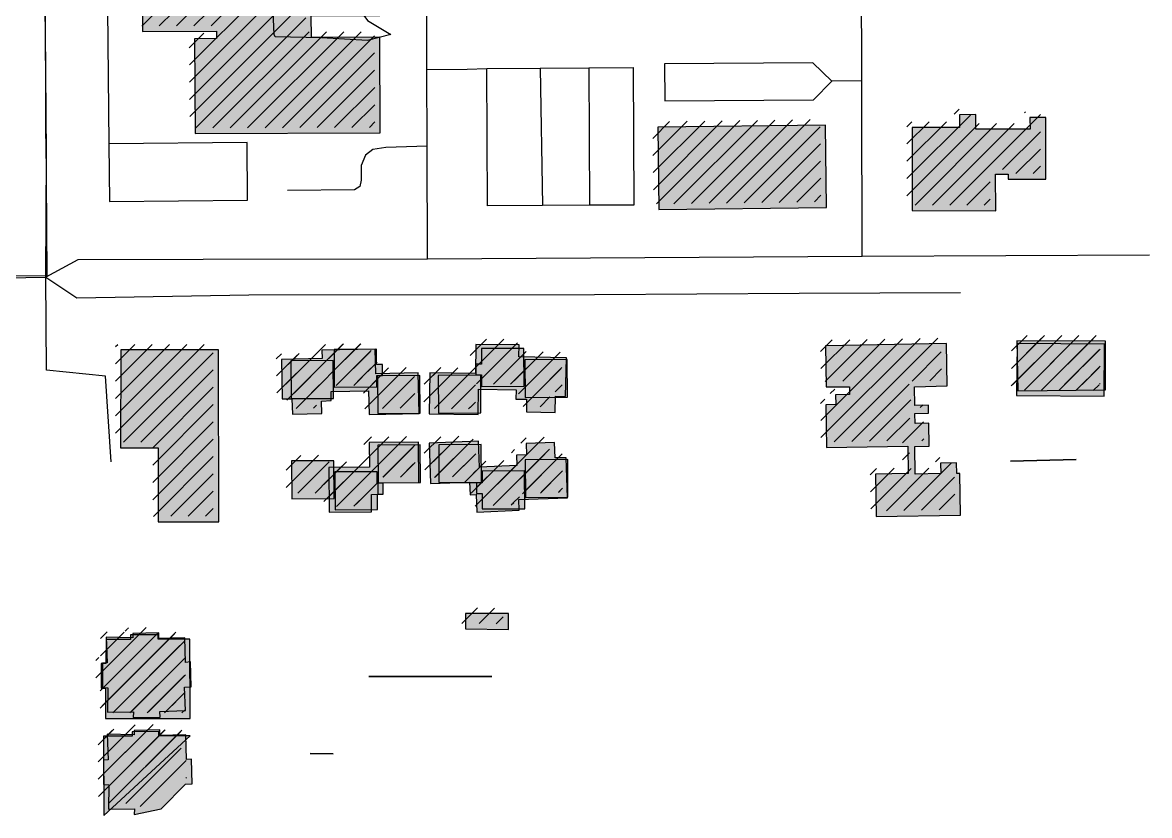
# Model space of a CAD drawing. Extents: x 6438959 to 7279357, y 1424492 to 2039161.
# Drawn here: x 6786667 to 6788128, y 1739770 to 1740798 of the extents above; entities that cross this region are included whole.
import ezdxf

# ---------------------------------------------------------------- set-up
doc = ezdxf.new("R2010")
doc.units = 21
for name, color, linetype in [('BUILDINGS', 9, 'Continuous'), ('CL_LOCAL', 4, 'Continuous'), ('CL_MAJOR', 2, 'Continuous'), ('CONTOUR_MAJOR', 92, 'Continuous'), ('PLSS_QQ', 8, 'Continuous'), ('PLSS_QQ_3D', 7, 'Continuous')]:
    doc.layers.add(name, color=color, linetype=linetype)

msp = doc.modelspace()

# ---------------------------------------------------------------- hatches: boundary and pattern name
at = {"layer": 'BUILDINGS_HATCH'}
for points in [[(6787131.2, 1740655), (6787130.7, 1740779.1), (6787042, 1740778.8), (6787041.7, 1740806.8), (6787130.5, 1740807.5), (6787129.8, 1740958.6), (6787099.4, 1740958.4), (6787099.6, 1740928.5), (6786918, 1740927.8), (6786918.2, 1740908.1), (6786822.4, 1740907.7), (6786823.1, 1740786.4), (6786918.9, 1740786.9), (6786919, 1740777.4), (6786890.5, 1740777.2), (6786891.3, 1740654.1)], [(6787821, 1740554.3), (6787929.1, 1740554.1), (6787929, 1740601.5), (6787945.1, 1740601.6), (6787945.1, 1740595), (6787994.1, 1740595.1), (6787994, 1740675.2), (6787973.5, 1740675), (6787973.6, 1740660.1), (6787903.3, 1740659.9), (6787903.4, 1740678.8), (6787882, 1740678.6), (6787882.2, 1740662.2), (6787821, 1740662.1)], [(6787492.6, 1740555.6), (6787709.6, 1740558.5), (6787708.5, 1740665.2), (6787491.1, 1740662.3)], [(6787194.5, 1740290.6), (6787258.1, 1740289.7), (6787258.7, 1740322.5), (6787307.3, 1740321.8), (6787307.1, 1740309.8), (6787320.9, 1740309.5), (6787320.7, 1740293.1), (6787358, 1740292.3), (6787358.4, 1740313.5), (6787371.5, 1740313.2), (6787372.6, 1740363.5), (6787311.1, 1740364.4), (6787311.5, 1740380.1), (6787255.3, 1740380.7), (6787254.7, 1740342.8), (6787195.5, 1740343.8)], [(6787883.4, 1740159.4), (6787882.4, 1740213.3), (6787878.6, 1740213.2), (6787878.2, 1740227.1), (6787857.7, 1740226.9), (6787858.1, 1740213.1), (6787824.7, 1740212.4), (6787824.1, 1740248.5), (6787842.8, 1740248.6), (6787842.3, 1740278.5), (6787824.7, 1740278), (6787824.3, 1740291.1), (6787842.2, 1740291.6), (6787841.8, 1740301.8), (6787824.2, 1740301.6), (6787823.7, 1740325.7), (6787866.2, 1740326.8), (6787865.2, 1740381.7), (6787708.5, 1740379), (6787709.5, 1740325.5), (6787739.4, 1740325.7), (6787739.5, 1740315.9), (6787721.6, 1740315.4), (6787721.7, 1740302.6), (6787708.8, 1740302.5), (6787709.6, 1740246.8), (6787815, 1740248.8), (6787815.6, 1740213.1), (6787773.1, 1740212.4), (6787774.2, 1740157.4)], [(6787956.2, 1740314.4), (6788069.9, 1740313.5), (6788070.2, 1740380.9), (6787956.9, 1740381.8)], [(6787956.7, 1740385.3), (6787957.6, 1740320.6), (6788071.5, 1740321.9), (6788071.3, 1740384.9)], [(6786843.3, 1740246.6), (6786843.3, 1740150.5), (6786921.8, 1740150.7), (6786921.7, 1740373.6), (6786794.8, 1740373.6), (6786794.7, 1740246.6)], [(6787180.3, 1740343.7), (6787125.5, 1740342.5), (6787124.7, 1740374.5), (6787055.6, 1740373.2), (6787055.9, 1740362.3), (6787003.2, 1740361.2), (6787004.2, 1740310.2), (6787016.8, 1740310.3), (6787017.3, 1740290.3), (6787055.7, 1740290.9), (6787055.2, 1740307.3), (6787067.8, 1740307.8), (6787067.4, 1740319.8), (6787116, 1740320.6), (6787116.9, 1740290), (6787181.6, 1740291.3)], [(6787071.7, 1740325.2), (6787126.7, 1740325.5), (6787126.6, 1740340.6), (6787134.1, 1740340.6), (6787134, 1740354.6), (6787126.5, 1740354.6), (6787126.4, 1740374.5), (6787071.4, 1740374.2)], [(6787255.1, 1740341.2), (6787262.6, 1740341.3), (6787262.7, 1740326.2), (6787317.7, 1740326.5), (6787317.5, 1740375.5), (6787262.4, 1740375.2), (6787262.6, 1740355.3), (6787255.1, 1740355.2)], [(6787015.7, 1740310.4), (6787070.7, 1740310.7), (6787070.4, 1740359.7), (6787015.4, 1740359.4)], [(6787318.9, 1740312), (6787373.9, 1740312.2), (6787373.6, 1740361.2), (6787318.6, 1740360.9)], [(6787127.9, 1740291), (6787182.9, 1740291.4), (6787182.7, 1740340.3), (6787127.7, 1740340)], [(6787206.8, 1740291.5), (6787261.8, 1740291.8), (6787261.6, 1740340.8), (6787206.5, 1740340.5)], [(6787065.2, 1740163.2), (6787120, 1740163.7), (6787119.8, 1740186.2), (6787128.6, 1740186.3), (6787128.5, 1740201.2), (6787181.2, 1740201.7), (6787180.7, 1740254.1), (6787116.9, 1740253.6), (6787117.2, 1740221.5), (6787064.7, 1740221.1)], [(6787128.5, 1740201.1), (6787183.4, 1740201.4), (6787183.2, 1740250.4), (6787128.2, 1740250.1)], [(6787374.1, 1740181.8), (6787372.2, 1740233.8), (6787357.9, 1740233.4), (6787357.1, 1740253.4), (6787320.2, 1740252), (6787320.9, 1740237.4), (6787308, 1740236.9), (6787308.4, 1740223.5), (6787259.8, 1740221.6), (6787258.4, 1740255.1), (6787194.5, 1740252.8), (6787196.4, 1740200.3), (6787247.1, 1740202.2), (6787247.8, 1740185.8), (6787255.7, 1740185.9), (6787256.5, 1740163.3), (6787311.2, 1740165.6), (6787310.8, 1740179.4)], [(6787207.3, 1740201.5), (6787262.3, 1740201.8), (6787262, 1740250.8), (6787207, 1740250.5)], [(6787016.4, 1740180.5), (6787071.4, 1740180.8), (6787071.1, 1740229.8), (6787016.1, 1740229.5)], [(6787319.5, 1740182.1), (6787374.5, 1740182.4), (6787374.3, 1740231.4), (6787319.3, 1740231.1)], [(6787072.6, 1740166.3), (6787127.6, 1740166.6), (6787127.5, 1740186.6), (6787135, 1740186.6), (6787134.9, 1740200.6), (6787127.4, 1740200.5), (6787127.3, 1740215.6), (6787072.3, 1740215.3)], [(6787255.9, 1740187.3), (6787263.4, 1740187.3), (6787263.5, 1740167.4), (6787318.5, 1740167.6), (6787318.3, 1740216.6), (6787263.3, 1740216.4), (6787263.4, 1740201.3), (6787255.9, 1740201.2)], [(6787241.6, 1740011.7), (6787297.3, 1740011.1), (6787297.4, 1740031.5), (6787241.8, 1740031.8)], [(6786775, 1739895.7), (6786884.6, 1739895.6), (6786884.3, 1739998.2), (6786843.3, 1739998.3), (6786843.3, 1740004.1), (6786807.6, 1740004.2), (6786807.6, 1739998), (6786775.7, 1739998.1), (6786775.6, 1739966.8), (6786769.5, 1739966.7), (6786769.5, 1739934.7), (6786775, 1739934.7)], [(6786771.3, 1739935.8), (6786778.1, 1739935.4), (6786777.8, 1739903.9), (6786811.5, 1739904.2), (6786811, 1739897), (6786845.8, 1739897.2), (6786845.7, 1739904.4), (6786878.9, 1739905.7), (6786877.6, 1739936.2), (6786885.9, 1739936.8), (6786885.1, 1739968.8), (6786878.9, 1739968.2), (6786878.1, 1740000.2), (6786844.4, 1739999.4), (6786844.4, 1740006.6), (6786810.7, 1740005.9), (6786810.7, 1740000.2), (6786776, 1740000.9), (6786777.3, 1739967.9), (6786771.1, 1739967.3)], [(6786772.9, 1739769.7), (6786884.8, 1739873), (6786844.1, 1739873), (6786844, 1739878.5), (6786809.8, 1739878.2), (6786809.8, 1739872.7), (6786772.3, 1739872.4)], [(6786772.6, 1739809.9), (6786779.4, 1739809.5), (6786779.1, 1739778), (6786812.8, 1739778.2), (6786812.3, 1739771), (6786847, 1739778.5), (6786878.9, 1739810.3), (6786887.2, 1739810.8), (6786886.4, 1739842.8), (6786880.2, 1739842.3), (6786879.4, 1739874.3), (6786845.7, 1739873.5), (6786845.7, 1739880.7), (6786812, 1739879.9), (6786812, 1739874.2), (6786777.3, 1739875), (6786778.6, 1739842), (6786772.4, 1739841.4)]]:
    msp.add_hatch(color=251, dxfattribs=at).paths.add_polyline_path(points)
at = {"layer": 'BUILDINGS_SHADOW'}
h = msp.add_hatch(dxfattribs=at)
h.set_pattern_fill('ANSI31', scale=5)
h.paths.add_polyline_path([(6787124.2, 1740662.2), (6787123.8, 1740786.3), (6787035, 1740786), (6787034.8, 1740814), (6787123.6, 1740814.7), (6787122.9, 1740965.8), (6787092.4, 1740965.6), (6787092.7, 1740935.7), (6786911.1, 1740935), (6786911.2, 1740915.3), (6786815.5, 1740914.9), (6786816.2, 1740793.6), (6786911.9, 1740794), (6786912, 1740784.6), (6786883.6, 1740784.3), (6786884.3, 1740661.3)])
h = msp.add_hatch(dxfattribs=at)
h.set_pattern_fill('ANSI31', scale=5)
h.paths.add_polyline_path([(6787814, 1740561.5), (6787922.1, 1740561.3), (6787922, 1740608.7), (6787938.1, 1740608.8), (6787938.2, 1740602.2), (6787987.1, 1740602.3), (6787987, 1740682.4), (6787966.5, 1740682.2), (6787966.7, 1740667.3), (6787896.4, 1740667.1), (6787896.5, 1740686), (6787875.1, 1740685.8), (6787875.2, 1740669.4), (6787814, 1740669.3)])
h = msp.add_hatch(dxfattribs=at)
h.set_pattern_fill('ANSI31', scale=5)
h.paths.add_polyline_path([(6787485.6, 1740562.8), (6787702.7, 1740565.7), (6787701.5, 1740672.4), (6787484.2, 1740669.5)])
h = msp.add_hatch(dxfattribs=at)
h.set_pattern_fill('ANSI31', scale=5)
h.paths.add_polyline_path([(6786836.4, 1740253.8), (6786836.3, 1740157.7), (6786914.8, 1740157.9), (6786914.7, 1740380.8), (6786787.9, 1740380.8), (6786787.8, 1740253.8)])
h = msp.add_hatch(dxfattribs=at)
h.set_pattern_fill('ANSI31', scale=5)
h.paths.add_polyline_path([(6787173.4, 1740350.9), (6787118.6, 1740349.7), (6787117.7, 1740381.7), (6787048.6, 1740380.4), (6787049, 1740369.5), (6786996.3, 1740368.4), (6786997.3, 1740317.4), (6787009.9, 1740317.5), (6787010.3, 1740297.5), (6787048.7, 1740298.1), (6787048.3, 1740314.5), (6787060.9, 1740315), (6787060.5, 1740327), (6787109.1, 1740327.8), (6787109.9, 1740297.2), (6787174.7, 1740298.5)])
h = msp.add_hatch(dxfattribs=at)
h.set_pattern_fill('ANSI31', scale=5)
h.paths.add_polyline_path([(6787064.7, 1740332.4), (6787119.7, 1740332.7), (6787119.6, 1740347.8), (6787127.1, 1740347.8), (6787127, 1740361.8), (6787119.5, 1740361.8), (6787119.4, 1740381.7), (6787064.4, 1740381.4)])
h = msp.add_hatch(dxfattribs=at)
h.set_pattern_fill('ANSI31', scale=5)
h.paths.add_polyline_path([(6787187.6, 1740297.8), (6787251.1, 1740296.9), (6787251.8, 1740329.7), (6787300.4, 1740329), (6787300.2, 1740317), (6787314, 1740316.7), (6787313.8, 1740300.3), (6787351, 1740299.5), (6787351.4, 1740320.7), (6787364.6, 1740320.4), (6787365.7, 1740370.7), (6787304.1, 1740371.6), (6787304.6, 1740387.3), (6787248.3, 1740387.9), (6787247.8, 1740350), (6787188.6, 1740351)])
h = msp.add_hatch(dxfattribs=at)
h.set_pattern_fill('ANSI31', scale=5)
h.paths.add_polyline_path([(6787248.2, 1740348.4), (6787255.7, 1740348.5), (6787255.8, 1740333.4), (6787310.8, 1740333.7), (6787310.5, 1740382.7), (6787255.5, 1740382.4), (6787255.6, 1740362.5), (6787248.1, 1740362.4)])
h = msp.add_hatch(dxfattribs=at)
h.set_pattern_fill('ANSI31', scale=5)
h.paths.add_polyline_path([(6787876.5, 1740166.6), (6787875.4, 1740220.5), (6787871.6, 1740220.4), (6787871.2, 1740234.3), (6787850.7, 1740234.1), (6787851.1, 1740220.3), (6787817.7, 1740219.6), (6787817.1, 1740255.7), (6787835.9, 1740255.8), (6787835.3, 1740285.7), (6787817.8, 1740285.2), (6787817.4, 1740298.3), (6787835.2, 1740298.8), (6787834.9, 1740309), (6787817.3, 1740308.8), (6787816.8, 1740332.9), (6787859.3, 1740334), (6787858.2, 1740388.9), (6787701.5, 1740386.2), (6787702.6, 1740332.7), (6787732.4, 1740332.9), (6787732.5, 1740323.1), (6787714.6, 1740322.6), (6787714.8, 1740309.8), (6787701.9, 1740309.7), (6787702.6, 1740254), (6787808.1, 1740256), (6787808.6, 1740220.3), (6787766.2, 1740219.6), (6787767.2, 1740164.6)])
h = msp.add_hatch(dxfattribs=at)
h.set_pattern_fill('ANSI31', scale=5)
h.paths.add_polyline_path([(6787949.3, 1740321.6), (6788063, 1740320.7), (6788063.3, 1740388.1), (6787949.9, 1740389)])
h = msp.add_hatch(dxfattribs=at)
h.set_pattern_fill('ANSI31', scale=5)
h.paths.add_polyline_path([(6787949.8, 1740392.5), (6787950.7, 1740327.8), (6788064.6, 1740329.1), (6788064.4, 1740392.1)])
h = msp.add_hatch(dxfattribs=at)
h.set_pattern_fill('ANSI31', scale=5)
h.paths.add_polyline_path([(6787008.7, 1740317.6), (6787063.7, 1740317.9), (6787063.4, 1740366.9), (6787008.4, 1740366.6)])
h = msp.add_hatch(dxfattribs=at)
h.set_pattern_fill('ANSI31', scale=5)
h.paths.add_polyline_path([(6787311.9, 1740319.2), (6787366.9, 1740319.4), (6787366.7, 1740368.4), (6787311.7, 1740368.1)])
h = msp.add_hatch(dxfattribs=at)
h.set_pattern_fill('ANSI31', scale=5)
h.paths.add_polyline_path([(6787121, 1740298.2), (6787176, 1740298.6), (6787175.7, 1740347.5), (6787120.7, 1740347.2)])
h = msp.add_hatch(dxfattribs=at)
h.set_pattern_fill('ANSI31', scale=5)
h.paths.add_polyline_path([(6787199.8, 1740298.7), (6787254.8, 1740299), (6787254.6, 1740348), (6787199.6, 1740347.7)])
h = msp.add_hatch(dxfattribs=at)
h.set_pattern_fill('ANSI31', scale=5)
h.paths.add_polyline_path([(6787058.3, 1740170.4), (6787113, 1740170.9), (6787112.8, 1740193.4), (6787121.6, 1740193.5), (6787121.5, 1740208.4), (6787174.2, 1740208.9), (6787173.8, 1740261.3), (6787110, 1740260.8), (6787110.2, 1740228.7), (6787057.8, 1740228.3)])
h = msp.add_hatch(dxfattribs=at)
h.set_pattern_fill('ANSI31', scale=5)
h.paths.add_polyline_path([(6787121.5, 1740208.3), (6787176.5, 1740208.6), (6787176.2, 1740257.6), (6787121.2, 1740257.3)])
h = msp.add_hatch(dxfattribs=at)
h.set_pattern_fill('ANSI31', scale=5)
h.paths.add_polyline_path([(6787367.2, 1740189), (6787365.3, 1740241), (6787350.9, 1740240.5), (6787350.2, 1740260.6), (6787313.3, 1740259.2), (6787314, 1740244.6), (6787301.1, 1740244.1), (6787301.5, 1740230.7), (6787252.9, 1740228.8), (6787251.4, 1740262.3), (6787187.6, 1740260), (6787189.5, 1740207.5), (6787240.1, 1740209.4), (6787240.9, 1740193), (6787248.8, 1740193.1), (6787249.5, 1740170.5), (6787304.3, 1740172.8), (6787303.9, 1740186.6)])
h = msp.add_hatch(dxfattribs=at)
h.set_pattern_fill('ANSI31', scale=5)
h.paths.add_polyline_path([(6787200.3, 1740208.7), (6787255.3, 1740209), (6787255.1, 1740258), (6787200.1, 1740257.7)])
h = msp.add_hatch(dxfattribs=at)
h.set_pattern_fill('ANSI31', scale=5)
h.paths.add_polyline_path([(6787009.4, 1740187.7), (6787064.4, 1740188), (6787064.2, 1740237), (6787009.2, 1740236.7)])
h = msp.add_hatch(dxfattribs=at)
h.set_pattern_fill('ANSI31', scale=5)
h.paths.add_polyline_path([(6787312.6, 1740189.3), (6787367.6, 1740189.6), (6787367.4, 1740238.6), (6787312.3, 1740238.3)])
h = msp.add_hatch(dxfattribs=at)
h.set_pattern_fill('ANSI31', scale=5)
h.paths.add_polyline_path([(6787065.6, 1740173.5), (6787120.6, 1740173.8), (6787120.5, 1740193.8), (6787128, 1740193.8), (6787127.9, 1740207.8), (6787120.4, 1740207.7), (6787120.3, 1740222.8), (6787065.3, 1740222.5)])
h = msp.add_hatch(dxfattribs=at)
h.set_pattern_fill('ANSI31', scale=5)
h.paths.add_polyline_path([(6787249, 1740194.4), (6787256.5, 1740194.5), (6787256.6, 1740174.6), (6787311.6, 1740174.8), (6787311.3, 1740223.8), (6787256.3, 1740223.6), (6787256.4, 1740208.5), (6787248.9, 1740208.4)])
h = msp.add_hatch(dxfattribs=at)
h.set_pattern_fill('ANSI31', scale=5)
h.paths.add_polyline_path([(6787234.7, 1740018.9), (6787290.3, 1740018.3), (6787290.5, 1740038.7), (6787234.8, 1740039)])
h = msp.add_hatch(dxfattribs=at)
h.set_pattern_fill('ANSI31', scale=5)
h.paths.add_polyline_path([(6786768.1, 1739902.9), (6786877.7, 1739902.8), (6786877.4, 1740005.4), (6786836.4, 1740005.5), (6786836.3, 1740011.3), (6786800.6, 1740011.4), (6786800.7, 1740005.2), (6786768.7, 1740005.3), (6786768.7, 1739974), (6786762.5, 1739973.9), (6786762.5, 1739941.9), (6786768.1, 1739941.9)])
h = msp.add_hatch(dxfattribs=at)
h.set_pattern_fill('ANSI31', scale=5)
h.paths.add_polyline_path([(6786764.4, 1739943), (6786771.1, 1739942.6), (6786770.9, 1739911.1), (6786804.6, 1739911.4), (6786804.1, 1739904.2), (6786838.8, 1739904.4), (6786838.8, 1739911.6), (6786872, 1739912.9), (6786870.7, 1739943.4), (6786878.9, 1739944), (6786878.2, 1739976), (6786871.9, 1739975.4), (6786871.2, 1740007.4), (6786837.5, 1740006.6), (6786837.4, 1740013.8), (6786803.7, 1740013.1), (6786803.8, 1740007.4), (6786769.1, 1740008.1), (6786770.4, 1739975.1), (6786764.1, 1739974.5)])
h = msp.add_hatch(dxfattribs=at)
h.set_pattern_fill('ANSI31', scale=5)
h.paths.add_polyline_path([(6786765.7, 1739817.1), (6786772.4, 1739816.6), (6786772.2, 1739785.2), (6786805.9, 1739785.4), (6786805.4, 1739778.2), (6786840.1, 1739785.7), (6786872, 1739817.5), (6786880.2, 1739818), (6786879.5, 1739850), (6786873.2, 1739849.5), (6786872.5, 1739881.5), (6786838.8, 1739880.7), (6786838.7, 1739887.9), (6786805, 1739887.1), (6786805.1, 1739881.4), (6786770.3, 1739882.2), (6786771.7, 1739849.2), (6786765.4, 1739848.6)])
h = msp.add_hatch(dxfattribs=at)
h.set_pattern_fill('ANSI31', scale=5)
h.paths.add_polyline_path([(6786765.9, 1739776.9), (6786877.9, 1739880.2), (6786837.1, 1739880.2), (6786837.1, 1739885.7), (6786802.8, 1739885.4), (6786802.9, 1739879.9), (6786765.4, 1739879.6)])

# ---------------------------------------------------------------- linework, layer by layer
at = {"layer": 'BUILDINGS'}
for points in [[(6787131.2, 1740655), (6787130.7, 1740779.1), (6787042, 1740778.8), (6787041.7, 1740806.8), (6787130.5, 1740807.5), (6787129.8, 1740958.6), (6787099.4, 1740958.4), (6787099.6, 1740928.5), (6786918, 1740927.8), (6786918.2, 1740908.1), (6786822.4, 1740907.7), (6786823.1, 1740786.4), (6786918.9, 1740786.9), (6786919, 1740777.4), (6786890.5, 1740777.2), (6786891.3, 1740654.1), (6787131.2, 1740655)], [(6787821, 1740554.3), (6787929.1, 1740554.1), (6787929, 1740601.5), (6787945.1, 1740601.6), (6787945.1, 1740595), (6787994.1, 1740595.1), (6787994, 1740675.2), (6787973.5, 1740675), (6787973.6, 1740660.1), (6787903.3, 1740659.9), (6787903.4, 1740678.8), (6787882, 1740678.6), (6787882.2, 1740662.2), (6787821, 1740662.1), (6787821, 1740554.3)], [(6787492.6, 1740555.6), (6787709.6, 1740558.5), (6787708.5, 1740665.2), (6787491.1, 1740662.3), (6787492.6, 1740555.6)], [(6787194.5, 1740290.6), (6787258.1, 1740289.7), (6787258.7, 1740322.5), (6787307.3, 1740321.8), (6787307.1, 1740309.8), (6787320.9, 1740309.5), (6787320.7, 1740293.1), (6787358, 1740292.3), (6787358.4, 1740313.5), (6787371.5, 1740313.2), (6787372.6, 1740363.5), (6787311.1, 1740364.4), (6787311.5, 1740380.1), (6787255.3, 1740380.7), (6787254.7, 1740342.8), (6787195.5, 1740343.8), (6787194.5, 1740290.6)], [(6787883.4, 1740159.4), (6787882.4, 1740213.3), (6787878.6, 1740213.2), (6787878.2, 1740227.1), (6787857.7, 1740226.9), (6787858.1, 1740213.1), (6787824.7, 1740212.4), (6787824.1, 1740248.5), (6787842.8, 1740248.6), (6787842.3, 1740278.5), (6787824.7, 1740278), (6787824.3, 1740291.1), (6787842.2, 1740291.6), (6787841.8, 1740301.8), (6787824.2, 1740301.6), (6787823.7, 1740325.7), (6787866.2, 1740326.8), (6787865.2, 1740381.7), (6787708.5, 1740379), (6787709.5, 1740325.5), (6787739.4, 1740325.7), (6787739.5, 1740315.9), (6787721.6, 1740315.4), (6787721.7, 1740302.6), (6787708.8, 1740302.5), (6787709.6, 1740246.8), (6787815, 1740248.8), (6787815.6, 1740213.1), (6787773.1, 1740212.4), (6787774.2, 1740157.4), (6787883.4, 1740159.4)], [(6787956.2, 1740314.4), (6788069.9, 1740313.5), (6788070.2, 1740380.9), (6787956.9, 1740381.8), (6787956.2, 1740314.4)], [(6787956.7, 1740385.3), (6787957.6, 1740320.6), (6788071.5, 1740321.9), (6788071.3, 1740384.9), (6787956.7, 1740385.3)], [(6786843.3, 1740246.6), (6786843.3, 1740150.5), (6786921.8, 1740150.7), (6786921.7, 1740373.6), (6786794.8, 1740373.6), (6786794.7, 1740246.6), (6786843.3, 1740246.6)], [(6787180.3, 1740343.7), (6787125.5, 1740342.5), (6787124.7, 1740374.5), (6787055.6, 1740373.2), (6787055.9, 1740362.3), (6787003.2, 1740361.2), (6787004.2, 1740310.2), (6787016.8, 1740310.3), (6787017.3, 1740290.3), (6787055.7, 1740290.9), (6787055.2, 1740307.3), (6787067.8, 1740307.8), (6787067.4, 1740319.8), (6787116, 1740320.6), (6787116.9, 1740290), (6787181.6, 1740291.3), (6787180.3, 1740343.7)], [(6787071.7, 1740325.2), (6787126.7, 1740325.5), (6787126.6, 1740340.6), (6787134.1, 1740340.6), (6787134, 1740354.6), (6787126.5, 1740354.6), (6787126.4, 1740374.5), (6787071.4, 1740374.2), (6787071.7, 1740325.2)], [(6787255.1, 1740341.2), (6787262.6, 1740341.3), (6787262.7, 1740326.2), (6787317.7, 1740326.5), (6787317.5, 1740375.5), (6787262.4, 1740375.2), (6787262.6, 1740355.3), (6787255.1, 1740355.2), (6787255.1, 1740341.2)], [(6787015.7, 1740310.4), (6787070.7, 1740310.7), (6787070.4, 1740359.7), (6787015.4, 1740359.4), (6787015.7, 1740310.4)], [(6787318.9, 1740312), (6787373.9, 1740312.2), (6787373.6, 1740361.2), (6787318.6, 1740360.9), (6787318.9, 1740312)], [(6787127.9, 1740291), (6787182.9, 1740291.4), (6787182.7, 1740340.3), (6787127.7, 1740340), (6787127.9, 1740291)], [(6787206.8, 1740291.5), (6787261.8, 1740291.8), (6787261.6, 1740340.8), (6787206.5, 1740340.5), (6787206.8, 1740291.5)], [(6787065.2, 1740163.2), (6787120, 1740163.7), (6787119.8, 1740186.2), (6787128.6, 1740186.3), (6787128.5, 1740201.2), (6787181.2, 1740201.7), (6787180.7, 1740254.1), (6787116.9, 1740253.6), (6787117.2, 1740221.5), (6787064.7, 1740221.1), (6787065.2, 1740163.2)], [(6787128.5, 1740201.1), (6787183.4, 1740201.4), (6787183.2, 1740250.4), (6787128.2, 1740250.1), (6787128.5, 1740201.1)], [(6787374.1, 1740181.8), (6787372.2, 1740233.8), (6787357.9, 1740233.4), (6787357.1, 1740253.4), (6787320.2, 1740252), (6787320.9, 1740237.4), (6787308, 1740236.9), (6787308.4, 1740223.5), (6787259.8, 1740221.6), (6787258.4, 1740255.1), (6787194.5, 1740252.8), (6787196.4, 1740200.3), (6787247.1, 1740202.2), (6787247.8, 1740185.8), (6787255.7, 1740185.9), (6787256.5, 1740163.3), (6787311.2, 1740165.6), (6787310.8, 1740179.4), (6787374.1, 1740181.8)], [(6787207.3, 1740201.5), (6787262.3, 1740201.8), (6787262, 1740250.8), (6787207, 1740250.5), (6787207.3, 1740201.5)], [(6787016.4, 1740180.5), (6787071.4, 1740180.8), (6787071.1, 1740229.8), (6787016.1, 1740229.5), (6787016.4, 1740180.5)], [(6787319.5, 1740182.1), (6787374.5, 1740182.4), (6787374.3, 1740231.4), (6787319.3, 1740231.1), (6787319.5, 1740182.1)], [(6788033.4, 1740231.6), (6787948.4, 1740229.1)], [(6787072.6, 1740166.3), (6787127.6, 1740166.6), (6787127.5, 1740186.6), (6787135, 1740186.6), (6787134.9, 1740200.6), (6787127.4, 1740200.5), (6787127.3, 1740215.6), (6787072.3, 1740215.3), (6787072.6, 1740166.3)], [(6787255.9, 1740187.3), (6787263.4, 1740187.3), (6787263.5, 1740167.4), (6787318.5, 1740167.6), (6787318.3, 1740216.6), (6787263.3, 1740216.4), (6787263.4, 1740201.3), (6787255.9, 1740201.2), (6787255.9, 1740187.3)], [(6787241.6, 1740011.7), (6787297.3, 1740011.1), (6787297.4, 1740031.5), (6787241.8, 1740031.8), (6787241.6, 1740011.7)], [(6786775, 1739895.7), (6786884.6, 1739895.6), (6786884.3, 1739998.2), (6786843.3, 1739998.3), (6786843.3, 1740004.1), (6786807.6, 1740004.2), (6786807.6, 1739998), (6786775.7, 1739998.1), (6786775.6, 1739966.8), (6786769.5, 1739966.7), (6786769.5, 1739934.7), (6786775, 1739934.7), (6786775, 1739895.7)], [(6786771.3, 1739935.8), (6786778.1, 1739935.4), (6786777.8, 1739903.9), (6786811.5, 1739904.2), (6786811, 1739897), (6786845.8, 1739897.2), (6786845.7, 1739904.4), (6786878.9, 1739905.7), (6786877.6, 1739936.2), (6786885.9, 1739936.8), (6786885.1, 1739968.8), (6786878.9, 1739968.2), (6786878.1, 1740000.2), (6786844.4, 1739999.4), (6786844.4, 1740006.6), (6786810.7, 1740005.9), (6786810.7, 1740000.2), (6786776, 1740000.9), (6786777.3, 1739967.9), (6786771.1, 1739967.3), (6786771.3, 1739935.8)], [(6787275.8, 1739950.1), (6787116.5, 1739949.9)], [(6786772.9, 1739769.7), (6786884.8, 1739873), (6786844.1, 1739873), (6786844, 1739878.5), (6786809.8, 1739878.2), (6786809.8, 1739872.7), (6786772.3, 1739872.4), (6786772.9, 1739769.7)], [(6786772.6, 1739809.9), (6786779.4, 1739809.5), (6786779.1, 1739778), (6786812.8, 1739778.2), (6786812.3, 1739771), (6786847, 1739778.5), (6786878.9, 1739810.3), (6786887.2, 1739810.8), (6786886.4, 1739842.8), (6786880.2, 1739842.3), (6786879.4, 1739874.3), (6786845.7, 1739873.5), (6786845.7, 1739880.7), (6786812, 1739879.9), (6786812, 1739874.2), (6786777.3, 1739875), (6786778.6, 1739842), (6786772.4, 1739841.4), (6786772.6, 1739809.9)], [(6787040.5, 1739850.2), (6787070.4, 1739849.7), (6787040.5, 1739850.2)]]:
    msp.add_lwpolyline(points, close=True, dxfattribs=at)
at = {"layer": 'CL_LOCAL'}
for points in [[(6787192.3, 1740491.3), (6787192, 1740637.8), (6787191.8, 1740737.1), (6787191.7, 1740805.8), (6787190.8, 1740983.3), (6787190.6, 1741135.3), (6787191, 1741183.6), (6787190.7, 1741343.1), (6787190.6, 1741396.2), (6787190.2, 1741558.2), (6787190.2, 1741601.5), (6787189.5, 1741912.1), (6787198.1, 1741959.2), (6787214.9, 1741997.4), (6787281.8, 1742092.7)], [(6787755.8, 1740494.6), (6787755.4, 1740706.2), (6787755.4, 1740722.7), (6787754.8, 1740996), (6787754.6, 1741151.5), (6787753.8, 1741536), (6787754.7, 1741552.2), (6787757.9, 1741571.8), (6787765.7, 1741596.2), (6787781.6, 1741627.3), (6787838.9, 1741705.4)], [(6787190.6, 1741135.3), (6787142.2, 1741134.8), (6787109.5, 1741134.5), (6786774.7, 1741131.3), (6786776.5, 1740947), (6786779.4, 1740640.8), (6786780.1, 1740566)], [(6787716.5, 1740722.2), (6787692.1, 1740745.8), (6787499.9, 1740744.6), (6787500.2, 1740696.5), (6787692.8, 1740697.9), (6787716.5, 1740722.2)], [(6787191.8, 1740737.1), (6787244, 1740737.5), (6787269.3, 1740738.6)], [(6787269.3, 1740738.6), (6787338.7, 1740739), (6787401.8, 1740739.4), (6787459, 1740739.7), (6787460.1, 1740561.5), (6787402.7, 1740561.1), (6787341.4, 1740560.7), (6787270.4, 1740560.3), (6787269.3, 1740738.6)], [(6787338.7, 1740739), (6787341.4, 1740560.7)], [(6787401.8, 1740739.4), (6787402.7, 1740561.1)], [(6787755.4, 1740722.7), (6787716.5, 1740722.2)], [(6786780.1, 1740566), (6786959.3, 1740567.8), (6786958.6, 1740642.7), (6786779.4, 1740640.8)], [(6787192, 1740637.8), (6787138.4, 1740636.1), (6787121.6, 1740633.3), (6787112.1, 1740626.3), (6787106.6, 1740612.9), (6787106.7, 1740593.9), (6787104.6, 1740585.7), (6787097.7, 1740581.3), (6787011, 1740580.2)], [(6786782.2, 1740228.3), (6786775.1, 1740339.4), (6786698.4, 1740347.3)]]:
    msp.add_lwpolyline(points, dxfattribs=at)
at = {"layer": 'CL_MAJOR'}
for points in [[(6786698.5, 1740627.4), (6786696, 1740946.7), (6786695, 1741079.8), (6786692.3, 1741435.2), (6786689.7, 1741778.9), (6786687.7, 1742044.2), (6786685.7, 1742303.7), (6786685, 1742397.3), (6786683.8, 1742558)], [(6786697.7, 1740468.1), (6786698.5, 1740627.4)], [(6786901.6, 1740490.7), (6786739.3, 1740490.3), (6786697.7, 1740468.1)], [(6788128.4, 1740496.3), (6787755.8, 1740494.6), (6787192.3, 1740491.3), (6786901.6, 1740490.7)], [(6786594.1, 1740466.3), (6786697.7, 1740468.1)], [(6786698.4, 1740347.3), (6786697.7, 1740468.1)], [(6786697.7, 1740468.1), (6786738.1, 1740441.2), (6786960.9, 1740444.9), (6787408.9, 1740445.4), (6787674.5, 1740447), (6787883.5, 1740448.2)]]:
    msp.add_lwpolyline(points, dxfattribs=at)
at = {"layer": 'CONTOUR_MAJOR', "elevation": 325}
msp.add_lwpolyline([(6787114.9, 1740774.8), (6787054.9, 1740778.2), (6786994.9, 1740779.7), (6786993.9, 1740782.7), (6786991, 1740842.7), (6786994.9, 1740867.1), (6787054.9, 1740859.4), (6787083.9, 1740842.7), (6787114.9, 1740801), (6787144.9, 1740782.7), (6787114.9, 1740774.8)], dxfattribs=at)
at = {"layer": 'PLSS_QQ'}
msp.add_lwpolyline([(6786699.3, 1740469.9), (6786690.4, 1741787.7), (6786681.6, 1743105.3), (6785319.2, 1743103.4), (6785327, 1741782.9), (6785334.7, 1740462.4), (6786699.3, 1740469.9)], dxfattribs=at)
at = {"layer": 'PLSS_QQ_3D'}
for p, q in [((6786697.2, 1740774, 322.9), (6786696.9, 1740824.7, 322.9)), ((6786697.6, 1740723.4, 322.8), (6786697.2, 1740774, 322.9)), ((6786697.9, 1740672.7, 322.6), (6786697.6, 1740723.4, 322.8)), ((6786698.3, 1740622, 322.7), (6786697.9, 1740672.7, 322.6))]:
    msp.add_line(p, q, dxfattribs=at)

doc.saveas('drawing.dxf')
